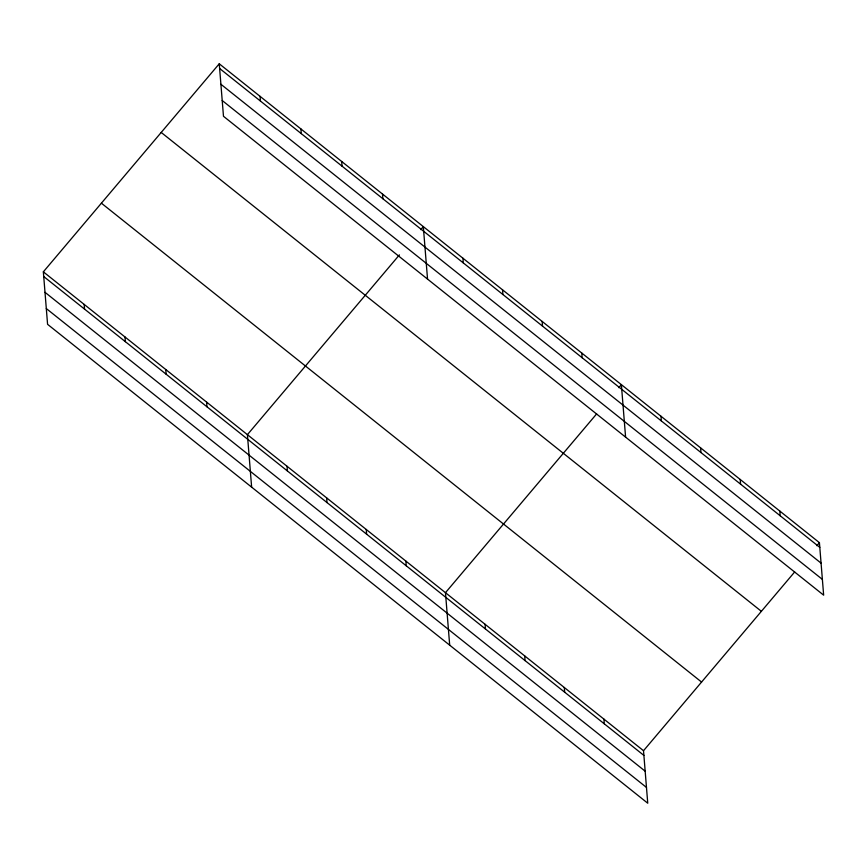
<?xml version="1.0" encoding="UTF-8"?>
<svg xmlns="http://www.w3.org/2000/svg" width="867" height="867" viewBox="0 0 867 867"><rect width="100%" height="100%" fill="white"/><g stroke="black" fill="none" stroke-linecap="round" stroke-linejoin="round"><path stroke-width="1.3" d="M794.671 571.949L643.52 750.714L647.747 803.21L47.577 324.323L43.35 271.837L219.253 63.79L819.423 542.677L823.65 595.163L223.48 116.286L219.253 63.79M399.405 254.887L247.409 434.66L251.636 487.146M420.755 229.647L423.313 226.612L427.539 279.098M596.615 413.917L445.465 592.692L449.691 645.178M618.81 387.668L621.368 384.645L625.595 437.131M816.866 545.701L819.423 542.677M219.633 68.493L819.803 547.37M220.901 84.262L821.071 563.138M222.212 100.518L822.382 579.394M161.208 132.445L761.378 611.322M101.396 203.181L701.576 682.058M43.35 271.837L643.52 750.714M43.729 276.54L643.899 755.417M44.997 292.309L645.167 771.186M46.309 308.554L646.479 787.431M779.812 511.064L780.192 515.767M740.201 479.462L740.581 484.165M700.59 447.849L700.969 452.552M660.979 416.247L661.358 420.95M581.757 353.032L582.136 357.735M603.909 719.111L604.288 723.815M542.146 321.429L542.525 326.133M564.298 687.509L564.677 692.213M502.535 289.827L502.914 294.531M524.687 655.896L525.066 660.6M462.924 258.214L463.303 262.918M485.076 624.294L485.455 628.998M382.499 194.045L382.878 198.749M405.854 561.079L406.233 565.783M341.685 161.49L342.064 166.182M366.242 529.477L366.622 534.18M300.882 128.923L301.25 133.626M326.631 497.875L327.011 502.578M260.067 96.356L260.447 101.06M287.02 466.262L287.4 470.965M206.595 402.093L206.975 406.796M165.781 369.537L166.161 374.23M124.978 336.97L125.347 341.674M84.164 304.404L84.543 309.107"/></g></svg>
